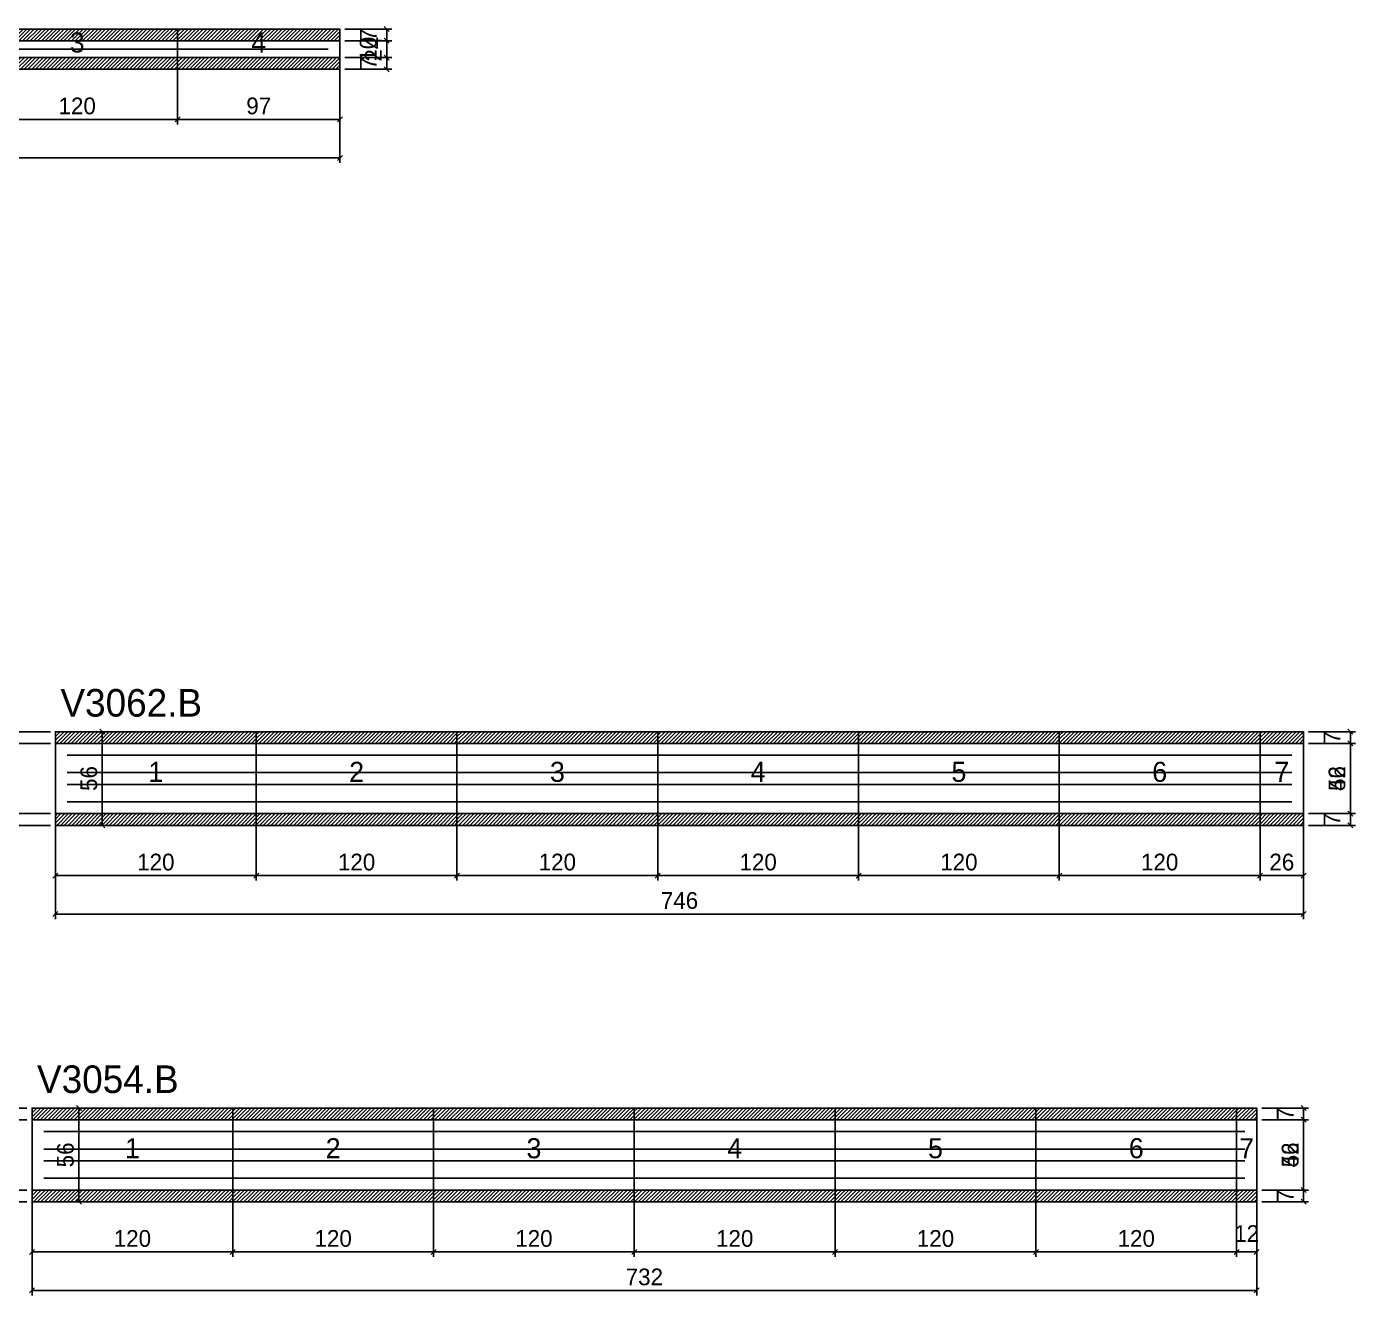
# Model space of a CAD drawing. Extents: x -9000 to 3070, y -14307 to 1250.
# Drawn here: x 971 to 1765, y -12244 to -11486 of the extents above; entities that cross this region are included whole.
import ezdxf
from ezdxf.enums import TextEntityAlignment as Align

# ---------------------------------------------------------------- set-up
doc = ezdxf.new("R2010")
doc.units = 0
for name, color, linetype in [('5', 5, 'Continuous'), ('COTA', 241, 'Continuous'), ('NOMENCLATURA', 7, 'Continuous'), ('Painéis', 200, 'Continuous'), ('SARR_2.2x5', 40, 'Continuous'), ('SARR_2.2x7', 40, 'Continuous'), ('SCO-___-LAJ', 224, 'Continuous')]:
    doc.layers.add(name, color=color, linetype=linetype)
doc.dimstyles.new('PAINEL', dxfattribs={"dimtxt": 10, "dimasz": 3, "dimexe": 3, "dimexo": 3, "dimgap": 3, "dimtad": 1, "dimblk": 'OBLIQUE', "dimblk1": 'OBLIQUE', "dimcen": 2.5, "dimclrd": 4, "dimclre": 4, "dimclrt": 240, "dimazin": 3, "dimtfac": 1, "dimtmove": 0, "dimatfit": 3})

# ---------------------------------------------------------------- blocks, each defined once
blk = doc.blocks.new('_OBLIQUE')
at = {"color": 0, "linetype": 'BYBLOCK'}
blk.add_line((-0.5, -0.5), (0.5, 0.5), dxfattribs=at)

msp = doc.modelspace()

# ---------------------------------------------------------------- hatches: boundary and pattern name
at = {"layer": 'COTA'}
h = msp.add_hatch(dxfattribs=at)
h.set_pattern_fill('ANSI31', scale=0.5)
h.paths.add_polyline_path([(941, -11494), (1061, -11494), (1061, -11487), (941, -11487)])
h = msp.add_hatch(dxfattribs=at)
h.set_pattern_fill('ANSI31', scale=0.5)
h.paths.add_polyline_path([(1061, -11494), (1158, -11494), (1158, -11487), (1061, -11487)])
h = msp.add_hatch(dxfattribs=at)
h.set_pattern_fill('ANSI31', scale=0.5)
h.paths.add_polyline_path([(941, -11511), (1061, -11511), (1061, -11504), (941, -11504)])
h = msp.add_hatch(dxfattribs=at)
h.set_pattern_fill('ANSI31', scale=0.5)
h.paths.add_polyline_path([(1061, -11511), (1158, -11511), (1158, -11504), (1061, -11504)])
h = msp.add_hatch(dxfattribs=at)
h.set_pattern_fill('ANSI31', scale=0.5)
h.paths.add_polyline_path([(988, -11914), (1108, -11914), (1108, -11907), (988, -11907)])
h = msp.add_hatch(dxfattribs=at)
h.set_pattern_fill('ANSI31', scale=0.5)
h.paths.add_polyline_path([(1108, -11914), (1228, -11914), (1228, -11907), (1108, -11907)])
h = msp.add_hatch(dxfattribs=at)
h.set_pattern_fill('ANSI31', scale=0.5)
h.paths.add_polyline_path([(1228, -11914), (1348, -11914), (1348, -11907), (1228, -11907)])
h = msp.add_hatch(dxfattribs=at)
h.set_pattern_fill('ANSI31', scale=0.5)
h.paths.add_polyline_path([(1348, -11914), (1468, -11914), (1468, -11907), (1348, -11907)])
h = msp.add_hatch(dxfattribs=at)
h.set_pattern_fill('ANSI31', scale=0.5)
h.paths.add_polyline_path([(1468, -11914), (1588, -11914), (1588, -11907), (1468, -11907)])
h = msp.add_hatch(dxfattribs=at)
h.set_pattern_fill('ANSI31', scale=0.5)
h.paths.add_polyline_path([(1588, -11914), (1708, -11914), (1708, -11907), (1588, -11907)])
h = msp.add_hatch(dxfattribs=at)
h.set_pattern_fill('ANSI31', scale=0.5)
h.paths.add_polyline_path([(1708, -11914), (1734, -11914), (1734, -11907), (1708, -11907)])
h = msp.add_hatch(dxfattribs=at)
h.set_pattern_fill('ANSI31', scale=0.5)
h.paths.add_polyline_path([(988, -11963), (1108, -11963), (1108, -11956), (988, -11956)])
h = msp.add_hatch(dxfattribs=at)
h.set_pattern_fill('ANSI31', scale=0.5)
h.paths.add_polyline_path([(1108, -11963), (1228, -11963), (1228, -11956), (1108, -11956)])
h = msp.add_hatch(dxfattribs=at)
h.set_pattern_fill('ANSI31', scale=0.5)
h.paths.add_polyline_path([(1228, -11963), (1348, -11963), (1348, -11956), (1228, -11956)])
h = msp.add_hatch(dxfattribs=at)
h.set_pattern_fill('ANSI31', scale=0.5)
h.paths.add_polyline_path([(1348, -11963), (1468, -11963), (1468, -11956), (1348, -11956)])
h = msp.add_hatch(dxfattribs=at)
h.set_pattern_fill('ANSI31', scale=0.5)
h.paths.add_polyline_path([(1468, -11963), (1588, -11963), (1588, -11956), (1468, -11956)])
h = msp.add_hatch(dxfattribs=at)
h.set_pattern_fill('ANSI31', scale=0.5)
h.paths.add_polyline_path([(1588, -11963), (1708, -11963), (1708, -11956), (1588, -11956)])
h = msp.add_hatch(dxfattribs=at)
h.set_pattern_fill('ANSI31', scale=0.5)
h.paths.add_polyline_path([(1708, -11963), (1734, -11963), (1734, -11956), (1708, -11956)])
h = msp.add_hatch(dxfattribs=at)
h.set_pattern_fill('ANSI31', scale=0.5)
h.paths.add_polyline_path([(974, -12139), (1094, -12139), (1094, -12132), (974, -12132)])
h = msp.add_hatch(dxfattribs=at)
h.set_pattern_fill('ANSI31', scale=0.5)
h.paths.add_polyline_path([(1094, -12139), (1214, -12139), (1214, -12132), (1094, -12132)])
h = msp.add_hatch(dxfattribs=at)
h.set_pattern_fill('ANSI31', scale=0.5)
h.paths.add_polyline_path([(1214, -12139), (1334, -12139), (1334, -12132), (1214, -12132)])
h = msp.add_hatch(dxfattribs=at)
h.set_pattern_fill('ANSI31', scale=0.5)
h.paths.add_polyline_path([(1334, -12139), (1454, -12139), (1454, -12132), (1334, -12132)])
h = msp.add_hatch(dxfattribs=at)
h.set_pattern_fill('ANSI31', scale=0.5)
h.paths.add_polyline_path([(1454, -12139), (1574, -12139), (1574, -12132), (1454, -12132)])
h = msp.add_hatch(dxfattribs=at)
h.set_pattern_fill('ANSI31', scale=0.5)
h.paths.add_polyline_path([(1574, -12139), (1694, -12139), (1694, -12132), (1574, -12132)])
h = msp.add_hatch(dxfattribs=at)
h.set_pattern_fill('ANSI31', scale=0.5)
h.paths.add_polyline_path([(1694, -12139), (1706, -12139), (1706, -12132), (1694, -12132)])
h = msp.add_hatch(dxfattribs=at)
h.set_pattern_fill('ANSI31', scale=0.5)
h.paths.add_polyline_path([(974, -12188), (1094, -12188), (1094, -12181), (974, -12181)])
h = msp.add_hatch(dxfattribs=at)
h.set_pattern_fill('ANSI31', scale=0.5)
h.paths.add_polyline_path([(1094, -12188), (1214, -12188), (1214, -12181), (1094, -12181)])
h = msp.add_hatch(dxfattribs=at)
h.set_pattern_fill('ANSI31', scale=0.5)
h.paths.add_polyline_path([(1214, -12188), (1334, -12188), (1334, -12181), (1214, -12181)])
h = msp.add_hatch(dxfattribs=at)
h.set_pattern_fill('ANSI31', scale=0.5)
h.paths.add_polyline_path([(1334, -12188), (1454, -12188), (1454, -12181), (1334, -12181)])
h = msp.add_hatch(dxfattribs=at)
h.set_pattern_fill('ANSI31', scale=0.5)
h.paths.add_polyline_path([(1454, -12188), (1574, -12188), (1574, -12181), (1454, -12181)])
h = msp.add_hatch(dxfattribs=at)
h.set_pattern_fill('ANSI31', scale=0.5)
h.paths.add_polyline_path([(1574, -12188), (1694, -12188), (1694, -12181), (1574, -12181)])
h = msp.add_hatch(dxfattribs=at)
h.set_pattern_fill('ANSI31', scale=0.5)
h.paths.add_polyline_path([(1694, -12188), (1706, -12188), (1706, -12181), (1694, -12181)])

# ---------------------------------------------------------------- linework, layer by layer
at = {"layer": 'Painéis'}
for p, q in [((941, -11494), (1061, -11494)), ((1061, -11504), (1061, -11494)), ((1061, -11504), (1061, -11494)), ((1061, -11494), (1158, -11494)), ((1061, -11504), (1061, -11494)), ((1158, -11504), (1158, -11494)), ((941, -11504), (1061, -11504)), ((1061, -11504), (1158, -11504)), ((988, -11914), (1108, -11914)), ((988, -11956), (988, -11914)), ((1108, -11956), (1108, -11914)), ((1108, -11956), (1108, -11914)), ((1108, -11914), (1228, -11914)), ((1108, -11956), (1108, -11914)), ((1228, -11956), (1228, -11914)), ((1228, -11956), (1228, -11914)), ((1228, -11914), (1348, -11914)), ((1228, -11956), (1228, -11914)), ((1348, -11956), (1348, -11914)), ((1348, -11956), (1348, -11914)), ((1348, -11914), (1468, -11914)), ((1348, -11956), (1348, -11914)), ((1468, -11956), (1468, -11914)), ((1468, -11956), (1468, -11914)), ((1468, -11914), (1588, -11914)), ((1468, -11956), (1468, -11914)), ((1588, -11956), (1588, -11914)), ((1588, -11956), (1588, -11914)), ((1588, -11914), (1708, -11914)), ((1588, -11956), (1588, -11914)), ((1708, -11956), (1708, -11914)), ((1708, -11956), (1708, -11914)), ((1708, -11914), (1734, -11914)), ((1708, -11956), (1708, -11914)), ((1734, -11956), (1734, -11914)), ((988, -11956), (1108, -11956)), ((1108, -11956), (1228, -11956)), ((1228, -11956), (1348, -11956)), ((1348, -11956), (1468, -11956)), ((1468, -11956), (1588, -11956)), ((1588, -11956), (1708, -11956)), ((1708, -11956), (1734, -11956)), ((974, -12139), (1094, -12139)), ((974, -12181), (974, -12139)), ((1094, -12181), (1094, -12139)), ((1094, -12181), (1094, -12139)), ((1094, -12139), (1214, -12139)), ((1094, -12181), (1094, -12139)), ((1214, -12181), (1214, -12139)), ((1214, -12181), (1214, -12139)), ((1214, -12139), (1334, -12139)), ((1214, -12181), (1214, -12139)), ((1334, -12181), (1334, -12139)), ((1334, -12181), (1334, -12139)), ((1334, -12139), (1454, -12139)), ((1334, -12181), (1334, -12139)), ((1454, -12181), (1454, -12139)), ((1454, -12181), (1454, -12139)), ((1454, -12139), (1574, -12139)), ((1454, -12181), (1454, -12139)), ((1574, -12181), (1574, -12139)), ((1574, -12181), (1574, -12139)), ((1574, -12139), (1694, -12139)), ((1574, -12181), (1574, -12139)), ((1694, -12181), (1694, -12139)), ((1694, -12181), (1694, -12139)), ((1694, -12139), (1706, -12139)), ((1694, -12181), (1694, -12139)), ((1706, -12181), (1706, -12139)), ((974, -12181), (1094, -12181)), ((1094, -12181), (1214, -12181)), ((1214, -12181), (1334, -12181)), ((1334, -12181), (1454, -12181)), ((1454, -12181), (1574, -12181)), ((1574, -12181), (1694, -12181)), ((1694, -12181), (1706, -12181))]:
    msp.add_line(p, q, dxfattribs=at)
at = {"layer": 'SARR_2.2x5'}
for points in [[(941, -11499), (1061, -11499)], [(941, -11499), (1061, -11499)], [(1061, -11499), (1151, -11499)], [(1061, -11499), (1151, -11499)]]:
    msp.add_lwpolyline(points, dxfattribs=at)
at = {"layer": 'SARR_2.2x7'}
for points in [[(995, -11921), (1108, -11921)], [(995, -11921), (1108, -11921)], [(1108, -11921), (1228, -11921)], [(1108, -11921), (1228, -11921)], [(1228, -11921), (1348, -11921)], [(1228, -11921), (1348, -11921)], [(1348, -11921), (1468, -11921)], [(1348, -11921), (1468, -11921)], [(1468, -11921), (1588, -11921)], [(1468, -11921), (1588, -11921)], [(1588, -11921), (1708, -11921)], [(1588, -11921), (1708, -11921)], [(1708, -11921), (1727, -11921)], [(1708, -11921), (1727, -11921)], [(995, -11931.5), (1108, -11931.5)], [(995, -11931.5), (1108, -11931.5)], [(1108, -11931.5), (1228, -11931.5)], [(1108, -11931.5), (1228, -11931.5)], [(1228, -11931.5), (1348, -11931.5)], [(1228, -11931.5), (1348, -11931.5)], [(1348, -11931.5), (1468, -11931.5)], [(1348, -11931.5), (1468, -11931.5)], [(1468, -11931.5), (1588, -11931.5)], [(1468, -11931.5), (1588, -11931.5)], [(1588, -11931.5), (1708, -11931.5)], [(1588, -11931.5), (1708, -11931.5)], [(1708, -11931.5), (1727, -11931.5)], [(1708, -11931.5), (1727, -11931.5)], [(995, -11938.5), (1108, -11938.5)], [(995, -11938.5), (1108, -11938.5)], [(1108, -11938.5), (1228, -11938.5)], [(1108, -11938.5), (1228, -11938.5)], [(1228, -11938.5), (1348, -11938.5)], [(1228, -11938.5), (1348, -11938.5)], [(1348, -11938.5), (1468, -11938.5)], [(1348, -11938.5), (1468, -11938.5)], [(1468, -11938.5), (1588, -11938.5)], [(1468, -11938.5), (1588, -11938.5)], [(1588, -11938.5), (1708, -11938.5)], [(1588, -11938.5), (1708, -11938.5)], [(1708, -11938.5), (1727, -11938.5)], [(1708, -11938.5), (1727, -11938.5)], [(995, -11949), (1108, -11949)], [(995, -11949), (1108, -11949)], [(1108, -11949), (1228, -11949)], [(1108, -11949), (1228, -11949)], [(1228, -11949), (1348, -11949)], [(1228, -11949), (1348, -11949)], [(1348, -11949), (1468, -11949)], [(1348, -11949), (1468, -11949)], [(1468, -11949), (1588, -11949)], [(1468, -11949), (1588, -11949)], [(1588, -11949), (1708, -11949)], [(1588, -11949), (1708, -11949)], [(1708, -11949), (1727, -11949)], [(1708, -11949), (1727, -11949)], [(981, -12146), (1094, -12146)], [(981, -12146), (1094, -12146)], [(1094, -12146), (1214, -12146)], [(1094, -12146), (1214, -12146)], [(1214, -12146), (1334, -12146)], [(1214, -12146), (1334, -12146)], [(1334, -12146), (1454, -12146)], [(1334, -12146), (1454, -12146)], [(1454, -12146), (1574, -12146)], [(1454, -12146), (1574, -12146)], [(1574, -12146), (1694, -12146)], [(1574, -12146), (1694, -12146)], [(1694, -12146), (1699, -12146)], [(1694, -12146), (1699, -12146)], [(981, -12156.5), (1094, -12156.5)], [(981, -12156.5), (1094, -12156.5)], [(1094, -12156.5), (1214, -12156.5)], [(1094, -12156.5), (1214, -12156.5)], [(1214, -12156.5), (1334, -12156.5)], [(1214, -12156.5), (1334, -12156.5)], [(1334, -12156.5), (1454, -12156.5)], [(1334, -12156.5), (1454, -12156.5)], [(1454, -12156.5), (1574, -12156.5)], [(1454, -12156.5), (1574, -12156.5)], [(1574, -12156.5), (1694, -12156.5)], [(1574, -12156.5), (1694, -12156.5)], [(1694, -12156.5), (1699, -12156.5)], [(1694, -12156.5), (1699, -12156.5)], [(981, -12163.5), (1094, -12163.5)], [(981, -12163.5), (1094, -12163.5)], [(1094, -12163.5), (1214, -12163.5)], [(1094, -12163.5), (1214, -12163.5)], [(1214, -12163.5), (1334, -12163.5)], [(1214, -12163.5), (1334, -12163.5)], [(1334, -12163.5), (1454, -12163.5)], [(1334, -12163.5), (1454, -12163.5)], [(1454, -12163.5), (1574, -12163.5)], [(1454, -12163.5), (1574, -12163.5)], [(1574, -12163.5), (1694, -12163.5)], [(1574, -12163.5), (1694, -12163.5)], [(1694, -12163.5), (1699, -12163.5)], [(1694, -12163.5), (1699, -12163.5)], [(981, -12174), (1094, -12174)], [(981, -12174), (1094, -12174)], [(1094, -12174), (1214, -12174)], [(1094, -12174), (1214, -12174)], [(1214, -12174), (1334, -12174)], [(1214, -12174), (1334, -12174)], [(1334, -12174), (1454, -12174)], [(1334, -12174), (1454, -12174)], [(1454, -12174), (1574, -12174)], [(1454, -12174), (1574, -12174)], [(1574, -12174), (1694, -12174)], [(1574, -12174), (1694, -12174)], [(1694, -12174), (1699, -12174)], [(1694, -12174), (1699, -12174)]]:
    msp.add_lwpolyline(points, dxfattribs=at)
at = {"layer": 'SCO-___-LAJ'}
for points in [[(941, -11494), (1061, -11494), (1061, -11487), (941, -11487)], [(1061, -11494), (1158, -11494), (1158, -11487), (1061, -11487)], [(941, -11511), (1061, -11511), (1061, -11504), (941, -11504)], [(1061, -11511), (1158, -11511), (1158, -11504), (1061, -11504)], [(988, -11914), (1108, -11914), (1108, -11907), (988, -11907)], [(1108, -11914), (1228, -11914), (1228, -11907), (1108, -11907)], [(1228, -11914), (1348, -11914), (1348, -11907), (1228, -11907)], [(1348, -11914), (1468, -11914), (1468, -11907), (1348, -11907)], [(1468, -11914), (1588, -11914), (1588, -11907), (1468, -11907)], [(1588, -11914), (1708, -11914), (1708, -11907), (1588, -11907)], [(1708, -11914), (1734, -11914), (1734, -11907), (1708, -11907)], [(988, -11963), (1108, -11963), (1108, -11956), (988, -11956)], [(1108, -11963), (1228, -11963), (1228, -11956), (1108, -11956)], [(1228, -11963), (1348, -11963), (1348, -11956), (1228, -11956)], [(1348, -11963), (1468, -11963), (1468, -11956), (1348, -11956)], [(1468, -11963), (1588, -11963), (1588, -11956), (1468, -11956)], [(1588, -11963), (1708, -11963), (1708, -11956), (1588, -11956)], [(1708, -11963), (1734, -11963), (1734, -11956), (1708, -11956)], [(974, -12139), (1094, -12139), (1094, -12132), (974, -12132)], [(1094, -12139), (1214, -12139), (1214, -12132), (1094, -12132)], [(1214, -12139), (1334, -12139), (1334, -12132), (1214, -12132)], [(1334, -12139), (1454, -12139), (1454, -12132), (1334, -12132)], [(1454, -12139), (1574, -12139), (1574, -12132), (1454, -12132)], [(1574, -12139), (1694, -12139), (1694, -12132), (1574, -12132)], [(1694, -12139), (1706, -12139), (1706, -12132), (1694, -12132)], [(974, -12188), (1094, -12188), (1094, -12181), (974, -12181)], [(1094, -12188), (1214, -12188), (1214, -12181), (1094, -12181)], [(1214, -12188), (1334, -12188), (1334, -12181), (1214, -12181)], [(1334, -12188), (1454, -12188), (1454, -12181), (1334, -12181)], [(1454, -12188), (1574, -12188), (1574, -12181), (1454, -12181)], [(1574, -12188), (1694, -12188), (1694, -12181), (1574, -12181)], [(1694, -12188), (1706, -12188), (1706, -12181), (1694, -12181)]]:
    msp.add_lwpolyline(points, close=True, dxfattribs=at)

# ---------------------------------------------------------------- texts
at = {"layer": '5'}
for s, p in [('3', (1001, -11495)), ('4', (1109.5, -11495)), ('1', (1048, -11931)), ('2', (1168, -11931)), ('3', (1288, -11931)), ('4', (1408, -11931)), ('5', (1528, -11931)), ('6', (1648, -11931)), ('7', (1721, -11931)), ('1', (1034, -12156)), ('2', (1154, -12156)), ('3', (1274, -12156)), ('4', (1394, -12156)), ('5', (1514, -12156)), ('6', (1634, -12156)), ('7', (1700, -12156))]:
    msp.add_text(s, height=12, dxfattribs=at).set_placement(p, align=Align.MIDDLE_CENTER)
at = {"layer": 'NOMENCLATURA'}
for s, p in [('V3062.B', (991, -11898)), ('V3054.B', (977, -12123))]:
    msp.add_text(s, height=16.5, dxfattribs=at).set_placement(p)

# ---------------------------------------------------------------- dimensions: what is measured, and where the dimension line sits
at = {"layer": 'COTA'}
for base, p1, p2 in [((1186, -11511), (1158, -11511), (1158, -11487)), ((1186, -11494), (1158, -11494), (1158, -11487)), ((1186, -11504), (1158, -11504), (1158, -11494)), ((1186, -11511), (1158, -11511), (1158, -11504)), ((960, -11914), (988, -11914), (988, -11907)), ((1016, -11963), (988, -11963), (988, -11907)), ((1762, -11963), (1734, -11963), (1734, -11907)), ((1762, -11914), (1734, -11914), (1734, -11907)), ((960, -11956), (988, -11956), (988, -11914)), ((1762, -11956), (1734, -11956), (1734, -11914)), ((960, -11963), (988, -11963), (988, -11956)), ((1762, -11963), (1734, -11963), (1734, -11956)), ((946, -12139), (974, -12139), (974, -12132)), ((1002, -12188), (974, -12188), (974, -12132)), ((1734, -12188), (1706, -12188), (1706, -12132)), ((1734, -12139), (1706, -12139), (1706, -12132)), ((946, -12181), (974, -12181), (974, -12139)), ((1734, -12181), (1706, -12181), (1706, -12139)), ((946, -12188), (974, -12188), (974, -12181)), ((1734, -12188), (1706, -12188), (1706, -12181))]:
    msp.add_linear_dim(base=base, p1=p1, p2=p2, angle=90, dimstyle='PAINEL', dxfattribs=at).render()
for base, p1, p2 in [((701, -11564), (701, -11504), (1158, -11504)), ((941, -11541), (941, -11504), (1061, -11504)), ((1061, -11541), (1061, -11504), (1158, -11504)), ((988, -11993), (988, -11956), (1108, -11956)), ((988, -12016), (988, -11956), (1734, -11956)), ((1108, -11993), (1108, -11956), (1228, -11956)), ((1228, -11993), (1228, -11956), (1348, -11956)), ((1348, -11993), (1348, -11956), (1468, -11956)), ((1468, -11993), (1468, -11956), (1588, -11956)), ((1588, -11993), (1588, -11956), (1708, -11956)), ((1708, -11993), (1708, -11956), (1734, -11956)), ((974, -12218), (974, -12181), (1094, -12181)), ((974, -12241), (974, -12181), (1706, -12181)), ((1094, -12218), (1094, -12181), (1214, -12181)), ((1214, -12218), (1214, -12181), (1334, -12181)), ((1334, -12218), (1334, -12181), (1454, -12181)), ((1454, -12218), (1454, -12181), (1574, -12181)), ((1574, -12218), (1574, -12181), (1694, -12181)), ((1694, -12218), (1694, -12181), (1706, -12181))]:
    msp.add_linear_dim(base=base, p1=p1, p2=p2, dimstyle='PAINEL', dxfattribs=at).render()

doc.saveas('drawing.dxf')
